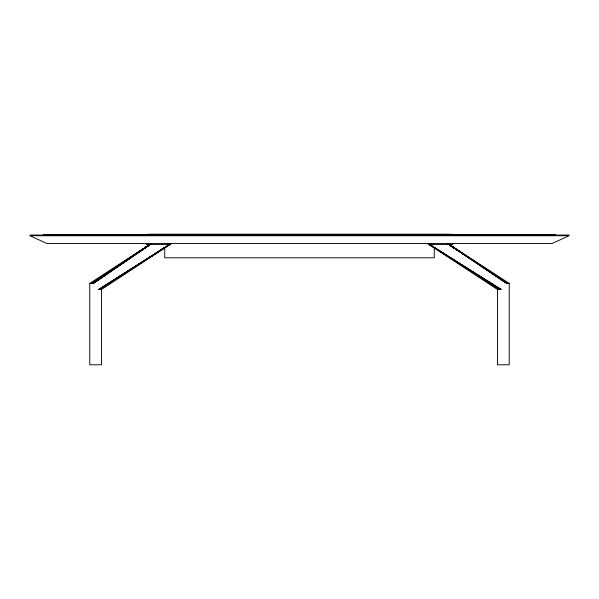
<?xml version="1.0" encoding="UTF-8"?>
<svg xmlns="http://www.w3.org/2000/svg" width="599" height="599" viewBox="0 0 599 599"><rect width="100%" height="100%" fill="white"/><g stroke="black" fill="none" stroke-linecap="round" stroke-linejoin="round"><path stroke-width="0.9" d="M93.631 283.394L151.712 243.486M151.637 243.486L93.122 283.394L151.562 243.486L92.149 283.394L89.76 283.394L89.76 364.784L101.545 364.784L101.545 289.489L171.584 243.486M92.149 283.394L149.877 244.519L91.692 283.394M89.76 283.394L149.578 244.497M99.614 289.489L171.224 243.486L98.678 289.489L171.074 243.486M145.579 259.988L148.694 257.989M150.252 256.986L152.595 255.488M154.931 253.983L165.054 247.484M171.149 243.486L99.157 289.489L101.545 289.489M150.072 256.986L152.475 255.488M154.774 253.983L157.178 252.486M159.476 250.988L165.017 247.484M149.93 256.986L152.296 255.488M159.394 250.988L162.546 248.982M43.33 234.726L555.67 234.726M29.95 235.063L569.05 235.063M145.512 243.486L46.797 243.486L29.95 235.736L569.05 235.736L552.203 243.486L453.488 243.486M427.416 243.486L497.455 289.489L497.455 364.784L509.24 364.784L509.24 283.394L506.851 283.394L447.438 243.486L507.308 283.394M497.455 289.489L499.843 289.489L427.708 243.486L499.386 289.489M428 243.486L501.326 289.489M427.926 243.486L500.816 289.489L427.851 243.486M438.154 249.985L439.726 250.988M436.454 248.982L439.584 250.988M441.935 252.486L444.286 253.983M446.629 255.488L448.98 256.986M449.422 244.497L509.24 283.394M466.194 255.923L449.909 245.036L454.506 248.151M467.744 256.964L469.302 257.997M473.18 260.587L474.73 261.628M456.049 249.184L459.126 251.258M461.432 252.815L464.517 254.889M447.363 243.486L506.372 283.394M449.834 245.058L454.484 248.211M456.805 249.783L459.126 251.363M463.005 253.983L464.547 255.039M450.448 245.583L454.297 248.211M450.515 245.583L454.356 248.211M456.663 249.783L458.976 251.363M450.343 245.583L454.169 248.211M451.122 234.726L451.122 234.216L147.878 234.216L147.878 234.726M434.275 247.956L434.275 257.802L164.725 257.802L164.725 247.956M430.906 243.486L430.906 244.497L452.807 244.497L452.807 243.486L146.193 243.486L146.193 244.497L168.094 244.497L168.094 243.486M388.788 234.216L388.788 234.726M210.212 234.216L210.212 234.726M151.487 243.486L92.628 283.394L151.562 243.486M162.456 248.929L160.105 250.412L162.524 248.929"/></g></svg>
